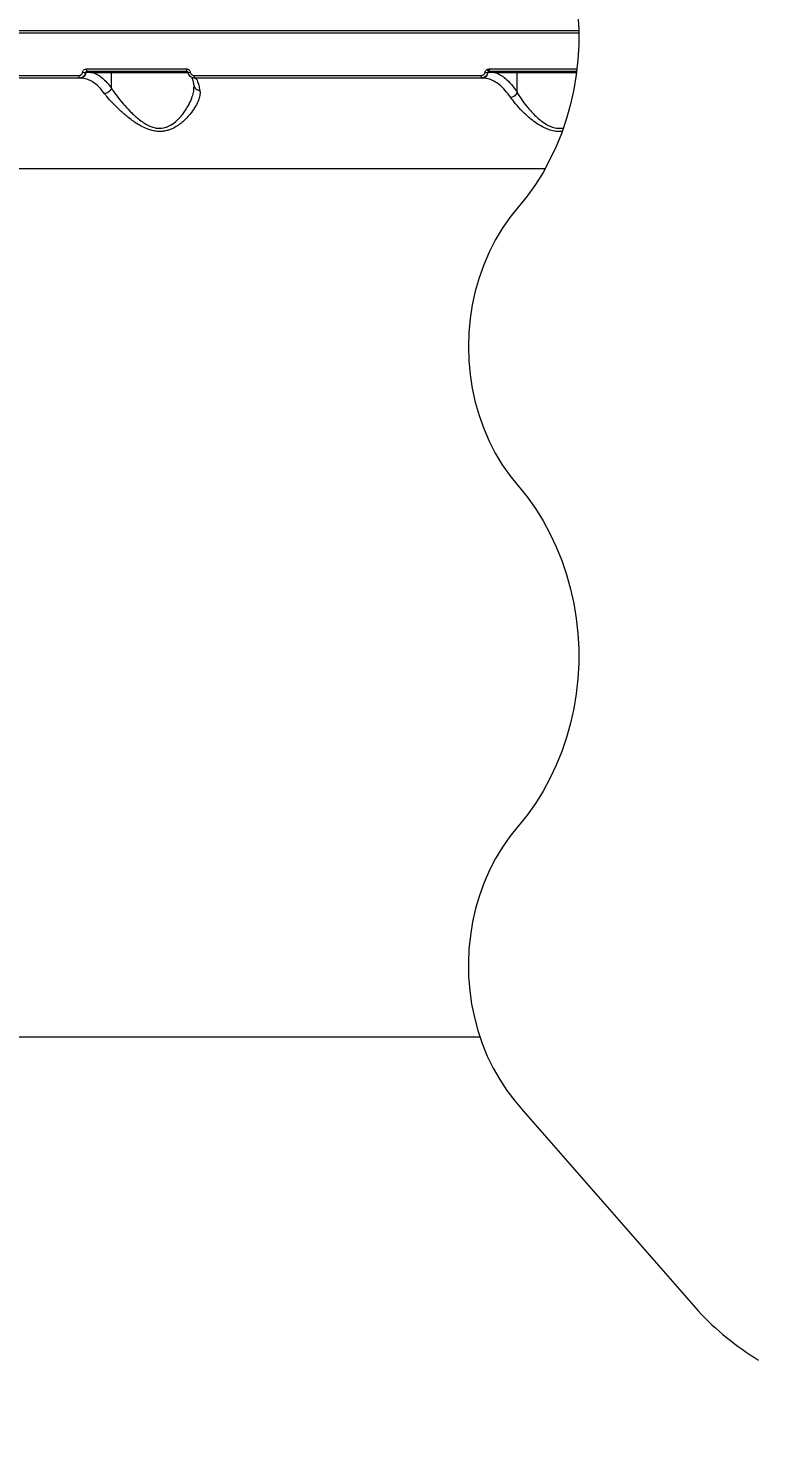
# Model space of a CAD drawing. Header units: millimetres. Extents: x -9609 to 9022, y -7175 to 8108.
# Drawn here: x -3213 to -2935, y 3067 to 3608 of the extents above; entities that cross this region are included whole.
import ezdxf

# ---------------------------------------------------------------- set-up
doc = ezdxf.new("R2010")
doc.units = ezdxf.units.MM
for name, color, linetype in [('DIKOM_ОБЪЕКТ', 7, 'Continuous'), ('DIKOM_РАЗМЕР_ЗОНА', 7, 'Continuous'), ('DIKOM_РАЗМЕР_ОБЪЕКТА', 7, 'Continuous')]:
    doc.layers.add(name, color=color, linetype=linetype)
doc.styles.add('style1', font='arial.ttf', dxfattribs={"width": 0.8})
doc.dimstyles.new('1-50', dxfattribs={"dimtxt": 300, "dimasz": 200, "dimexe": 100, "dimexo": 0, "dimgap": 100, "dimtad": 1, "dimtxsty": 'style1', "dimcen": 200, "dimclrd": 7, "dimclre": 7, "dimclrt": 7, "dimadec": 1, "dimazin": 2, "dimtfac": 1, "dimtmove": 0, "dimatfit": 2, "dimfxl": 0, "dimlwd": 25, "dimlwe": 18, "dimarcsym": 0})

# ---------------------------------------------------------------- blocks, each defined once
blk = doc.blocks.new('*D10')
at = {"layer": 'Defpoints', "color": 0, "transparency": 16777216}
for p in [(-405.54, 6589.16), (-8044.66, -3492.79), (424.09, -3492.79)]:
    blk.add_point(p, dxfattribs=at)
at = {"layer": 'DIKOM_РАЗМЕР_ОБЪЕКТА', "color": 7, "lineweight": 18, "transparency": 16777216}
for p, q in [((-405.54, 6589.16), (-8144.66, 6589.16)), ((424.09, -3492.79), (-8144.66, -3492.79))]:
    blk.add_line(p, q, dxfattribs=at)
at = {"layer": 'DIKOM_РАЗМЕР_ОБЪЕКТА', "color": 7, "lineweight": 25, "transparency": 16777216}
blk.add_line((-8044.66, 6389.16), (-8044.66, -3292.79), dxfattribs=at)
at = {"layer": 'DIKOM_РАЗМЕР_ОБЪЕКТА', "color": 7, "transparency": 16777216}
for points in [[(-8077.99, 6389.16), (-8011.32, 6389.16), (-8044.66, 6589.16)], [(-8077.99, -3292.79), (-8011.32, -3292.79), (-8044.66, -3492.79)]]:
    blk.add_solid(points, dxfattribs=at)
at = {"layer": 'DIKOM_РАЗМЕР_ОБЪЕКТА', "color": 7, "transparency": 16777216, "insert": (-8297.83, 1541.5), "char_height": 300, "attachment_point": 5, "rotation": 90, "style": 'style1'}
blk.add_mtext('10100', dxfattribs=at)
blk = doc.blocks.new('*D13')
at = {"layer": 'Defpoints', "color": 0, "transparency": 16777216}
for p in [(-4933.28, 8107.63), (-9158.98, -4977.79), (-1652.91, -4977.79)]:
    blk.add_point(p, dxfattribs=at)
at = {"layer": 'DIKOM_РАЗМЕР_ЗОНА', "color": 7, "lineweight": 18, "transparency": 16777216}
for p, q in [((-4933.28, 8107.63), (-9258.98, 8107.63)), ((-1652.91, -4977.79), (-9258.98, -4977.79))]:
    blk.add_line(p, q, dxfattribs=at)
at = {"layer": 'DIKOM_РАЗМЕР_ЗОНА', "color": 7, "lineweight": 25, "transparency": 16777216}
blk.add_line((-9158.98, 7907.63), (-9158.98, -4777.79), dxfattribs=at)
at = {"layer": 'DIKOM_РАЗМЕР_ЗОНА', "color": 7, "transparency": 16777216}
for points in [[(-9192.32, 7907.63), (-9125.65, 7907.63), (-9158.98, 8107.63)], [(-9192.32, -4777.79), (-9125.65, -4777.79), (-9158.98, -4977.79)]]:
    blk.add_solid(points, dxfattribs=at)
at = {"layer": 'DIKOM_РАЗМЕР_ЗОНА', "color": 7, "transparency": 16777216, "insert": (-9412.26, 1541.5), "char_height": 300, "attachment_point": 5, "rotation": 90, "style": 'style1'}
blk.add_mtext('13100', dxfattribs=at)

msp = doc.modelspace()

# ---------------------------------------------------------------- linework, layer by layer
at = {"layer": 'DIKOM_ОБЪЕКТ', "color": 7, "linetype": 'Continuous', "lineweight": 15}
for p, q in [((-3003.563, 3606.21), (-3546.252, 3606.21)), ((-3545.737, 3607.212), (-3003.581, 3607.212)), ((-3300.138, 3590.172), (-3193.547, 3590.172)), ((-3190.804, 3591.295), (-3190.976, 3591.295)), ((-3190.634, 3592.678), (-3152.635, 3592.678)), ((-3152.447, 3591.712), (-3190.414, 3591.712)), ((-3181.17, 3591.212), (-3187.971, 3591.212)), ((-3181.17, 3585.406), (-3181.17, 3591.212)), ((-3151.935, 3591.212), (-3181.17, 3591.212)), ((-3151.964, 3591.295), (-3151.97, 3591.294)), ((-3149.708, 3590.172), (-3040.715, 3590.172)), ((-3038.088, 3591.295), (-3038.185, 3591.295)), ((-3037.631, 3592.678), (-3004.243, 3592.678)), ((-3004.358, 3591.712), (-3037.537, 3591.712)), ((-3027.025, 3591.212), (-3035.152, 3591.212)), ((-3027.025, 3583.825), (-3027.025, 3591.212)), ((-3004.421, 3591.212), (-3027.025, 3591.212)), ((-3193.324, 3589.212), (-3299.827, 3589.212)), ((-3193.04, 3589.212), (-3193.324, 3589.212)), ((-3149.8, 3585.535), (-3149.796, 3585.713)), ((-3040.618, 3589.212), (-3149.521, 3589.212)), ((-3040.323, 3589.212), (-3040.618, 3589.212)), ((-3016.433, 3554.71), (-3468.342, 3554.71)), ((-3279.971, 3225.212), (-3041.184, 3225.212)), ((-3024.674, 3197.158), (-2958.291, 3121.129))]:
    msp.add_line(p, q, dxfattribs=at)
at = {"layer": 'DIKOM_ОБЪЕКТ', "color": 7, "linetype": 'Continuous', "lineweight": 15, "flags": 128}
for points in [[(-3003.902, 3613.322), (-3003.591, 3607.599), (-3003.591, 3601.865), (-3003.902, 3596.143), (-3004.523, 3590.454), (-3005.45, 3584.821), (-3006.681, 3579.266), (-3008.211, 3573.811), (-3010.034, 3568.478), (-3012.142, 3563.286), (-3014.527, 3558.257), (-3017.181, 3553.411), (-3020.091, 3548.765), (-3023.248, 3544.34), (-3026.639, 3540.151)], [(-3026.639, 3540.151), (-3029.781, 3536.236), (-3032.673, 3532.074), (-3035.302, 3527.684), (-3037.654, 3523.09), (-3039.716, 3518.314), (-3041.48, 3513.381), (-3042.936, 3508.316), (-3044.075, 3503.143), (-3044.893, 3497.891), (-3045.386, 3492.584), (-3045.551, 3487.251), (-3045.387, 3481.917), (-3044.894, 3476.611), (-3044.076, 3471.358), (-3042.937, 3466.186), (-3041.482, 3461.121), (-3039.719, 3456.187), (-3037.657, 3451.411), (-3035.305, 3446.817), (-3032.676, 3442.427), (-3029.784, 3438.264), (-3026.643, 3434.349)], [(-3026.643, 3434.349), (-3023.252, 3430.159), (-3020.094, 3425.731), (-3017.183, 3421.085), (-3014.529, 3416.236), (-3012.143, 3411.206), (-3010.035, 3406.013), (-3008.212, 3400.677), (-3006.682, 3395.221), (-3005.45, 3389.665), (-3004.523, 3384.03), (-3003.902, 3378.34), (-3003.591, 3372.615), (-3003.591, 3366.88), (-3003.902, 3361.156), (-3004.523, 3355.465), (-3005.45, 3349.831), (-3006.682, 3344.274), (-3008.212, 3338.818), (-3010.035, 3333.482), (-3012.143, 3328.289), (-3014.529, 3323.259), (-3017.183, 3318.411), (-3020.094, 3313.764), (-3023.252, 3309.336), (-3026.643, 3305.146)], [(-3026.643, 3305.146), (-3029.731, 3301.303), (-3032.578, 3297.22), (-3035.171, 3292.918), (-3037.498, 3288.417), (-3039.547, 3283.74), (-3041.308, 3278.908), (-3042.773, 3273.947), (-3043.934, 3268.879), (-3044.785, 3263.73), (-3045.323, 3258.525), (-3045.544, 3253.29), (-3045.449, 3248.049), (-3045.037, 3242.829), (-3044.309, 3237.655), (-3043.271, 3232.552), (-3041.927, 3227.545), (-3040.282, 3222.659), (-3038.347, 3217.918), (-3036.129, 3213.344), (-3033.64, 3208.96), (-3030.892, 3204.788), (-3027.899, 3200.847), (-3024.674, 3197.158)]]:
    msp.add_lwpolyline(points, dxfattribs=at)
at = {"layer": 'DIKOM_ОБЪЕКТ', "color": 7, "linetype": 'Continuous', "lineweight": 15}
for centre, radius, start, end in [((-3192.315, 3589.952), 1.251, 169.88636, 216.24763), ((-3193.135, 3591.556), 2.345, 272.33388, 353.63253), ((-3190.567, 3599.715), 8.429, 259.5796, 267.22027), ((-3190.338, 3591.243), 0.469, 92.34722, 173.5989), ((-3189.387, 3592.454), 1.267, 169.85078, 215.8585), ((-3187.494, 3591.235), 0.478, 92.89086, 182.69926), ((-3180.692, 3591.234), 0.479, 92.98023, 182.60988), ((-3151.228, 3592.452), 1.425, 170.88012, 211.25429), ((-3156.571, 3621.931), 30.98, 278.54152, 280.03745), ((-3148.299, 3589.947), 1.426, 170.96018, 211.03404), ((-3038.199, 3589.941), 2.527, 174.75964, 196.76269), ((-3040.419, 3591.556), 2.345, 272.33388, 353.63253), ((-3037.3, 3601.934), 10.675, 259.88713, 265.24474), ((-3034.853, 3594.104), 3.877, 204.47813, 219.22081), ((-3037.592, 3591.227), 0.501, 121.8573, 172.12525), ((-3035.023, 3592.444), 2.619, 174.88581, 196.22953), ((-3034.674, 3591.235), 0.478, 92.89086, 182.69926), ((-3026.548, 3591.235), 0.478, 92.88737, 182.70275), ((-2875.48, 3199.601), 114.086, 223.45879, 238.36799)]:
    msp.add_arc(centre, radius, start, end, dxfattribs=at)
for points, knots in [([(-3193.547, 3590.172), (-3193.377, 3590.189), (-3193.037, 3590.222), (-3192.588, 3590.489), (-3192.255, 3590.878), (-3192.126, 3591.22), (-3192.095, 3591.405), (-3192.092, 3591.425)], [0, 0, 0, 0, 0.2457088, 0.4917193, 0.7342948, 0.9715009, 1, 1, 1, 1]), ([(-3190.976, 3591.295), (-3190.981, 3591.263), (-3191.033, 3590.956), (-3191.243, 3590.388), (-3191.78, 3589.741), (-3192.503, 3589.297), (-3193.051, 3589.24), (-3193.324, 3589.212)], [0, 0, 0, 0, 0.0286336, 0.2670714, 0.5101796, 0.7556232, 1, 1, 1, 1]), ([(-3192.092, 3591.425), (-3192.088, 3591.444), (-3192.058, 3591.628), (-3191.929, 3591.97), (-3191.595, 3592.36), (-3191.146, 3592.627), (-3190.805, 3592.661), (-3190.634, 3592.678)], [0, 0, 0, 0, 0.0278542, 0.2649822, 0.5076883, 0.7538938, 1, 1, 1, 1]), ([(-3190.414, 3591.712), (-3190.481, 3591.707), (-3190.611, 3591.696), (-3190.785, 3591.61), (-3190.91, 3591.486), (-3190.958, 3591.378), (-3190.972, 3591.317), (-3190.975, 3591.302), (-3190.976, 3591.295)], [0, 0, 0, 0, 0.263088, 0.51598096, 0.75224747, 0.94107964, 0.97416701, 1, 1, 1, 1]), ([(-3187.971, 3591.212), (-3188.112, 3591.22), (-3188.818, 3591.259), (-3189.775, 3591.291), (-3190.572, 3591.294), (-3190.804, 3591.295)], [0, 0, 0, 0, 0.1504363, 0.7521183, 1, 1, 1, 1]), ([(-3187.971, 3591.212), (-3187.403, 3590.971), (-3186.261, 3590.488), (-3184.548, 3589.247), (-3182.828, 3587.617), (-3181.725, 3586.146), (-3181.17, 3585.406)], [0, 0, 0, 0, 0.2380408, 0.4781645, 0.73771, 1, 1, 1, 1]), ([(-3152.635, 3592.678), (-3152.606, 3592.677), (-3152.412, 3592.673), (-3152.053, 3592.587), (-3151.629, 3592.314), (-3151.304, 3591.914), (-3151.216, 3591.588), (-3151.171, 3591.425)], [0, 0, 0, 0, 0.0427436, 0.2824312, 0.5216782, 0.7607309, 1, 1, 1, 1]), ([(-3152.425, 3591.702), (-3152.382, 3591.7), (-3152.284, 3591.697), (-3152.143, 3591.612), (-3152.029, 3591.478), (-3151.976, 3591.363), (-3151.971, 3591.299), (-3151.971, 3591.295)], [0, 0, 0, 0, 0.2104298, 0.485245, 0.7295126, 0.9830094, 1, 1, 1, 1]), ([(-3149.521, 3589.212), (-3149.57, 3589.213), (-3149.894, 3589.219), (-3150.493, 3589.362), (-3151.202, 3589.816), (-3151.744, 3590.481), (-3151.891, 3591.024), (-3151.964, 3591.295)], [0, 0, 0, 0, 0.042147, 0.2819717, 0.5212505, 0.760629, 1, 1, 1, 1]), ([(-3151.171, 3591.425), (-3151.127, 3591.261), (-3151.039, 3590.934), (-3150.714, 3590.535), (-3150.289, 3590.261), (-3149.931, 3590.176), (-3149.737, 3590.172), (-3149.708, 3590.172)], [0, 0, 0, 0, 0.2393512, 0.4787445, 0.717921, 0.9577138, 1, 1, 1, 1]), ([(-3150.819, 3589.73), (-3150.81, 3589.717), (-3150.789, 3589.687), (-3150.625, 3589.351), (-3150.404, 3588.747), (-3150.132, 3587.789), (-3149.924, 3586.949), (-3149.811, 3586.351), (-3149.796, 3586.272)], [0, 0, 0, 0, 0.1359256, 0.3098313, 0.5089058, 0.7292246, 0.9644708, 1, 1, 1, 1]), ([(-3040.715, 3590.172), (-3040.53, 3590.189), (-3040.16, 3590.225), (-3039.677, 3590.506), (-3039.313, 3590.916), (-3039.22, 3591.257), (-3039.174, 3591.425)], [0, 0, 0, 0, 0.2566795, 0.5136518, 0.7612134, 1, 1, 1, 1]), ([(-3038.185, 3591.295), (-3038.258, 3591.018), (-3038.406, 3590.454), (-3038.98, 3589.773), (-3039.742, 3589.302), (-3040.327, 3589.242), (-3040.618, 3589.212)], [0, 0, 0, 0, 0.2425192, 0.4916862, 0.7472782, 1, 1, 1, 1]), ([(-3039.174, 3591.425), (-3039.132, 3591.582), (-3039.048, 3591.896), (-3038.752, 3592.268), (-3038.498, 3592.425), (-3038.381, 3592.497)], [0, 0, 0, 0, 0.3509484, 0.7012485, 1, 1, 1, 1]), ([(-3038.381, 3592.497), (-3038.314, 3592.529), (-3038.079, 3592.64), (-3037.817, 3592.662), (-3037.631, 3592.678)], [0, 0, 0, 0, 0.2876856, 1, 1, 1, 1]), ([(-3037.856, 3591.652), (-3037.905, 3591.629), (-3038.006, 3591.581), (-3038.118, 3591.468), (-3038.17, 3591.363), (-3038.182, 3591.309), (-3038.185, 3591.295)], [0, 0, 0, 0, 0.3284701, 0.6785831, 0.9202987, 1, 1, 1, 1]), ([(-3035.152, 3591.212), (-3036.008, 3591.25), (-3036.991, 3591.293), (-3037.962, 3591.295), (-3038.088, 3591.295)], [0, 0, 0, 0, 0.8702174, 1, 1, 1, 1]), ([(-3037.537, 3591.712), (-3037.616, 3591.707), (-3037.724, 3591.701), (-3037.828, 3591.663), (-3037.856, 3591.652)], [0, 0, 0, 0, 0.720927, 1, 1, 1, 1]), ([(-3035.152, 3591.212), (-3034.529, 3590.956), (-3033.277, 3590.44), (-3031.274, 3589.001), (-3029.146, 3586.932), (-3027.736, 3584.866), (-3027.025, 3583.825)], [0, 0, 0, 0, 0.2160745, 0.4341075, 0.714761, 1, 1, 1, 1]), ([(-3183.721, 3583.273), (-3184.255, 3583.963), (-3185.327, 3585.349), (-3187.018, 3586.914), (-3188.745, 3588.09), (-3190.744, 3589.002), (-3192.189, 3589.134), (-3193.04, 3589.212)], [0, 0, 0, 0, 0.1872876, 0.3765494, 0.5569991, 0.7391986, 1, 1, 1, 1]), ([(-3181.171, 3585.399), (-3181.258, 3585.158), (-3181.432, 3584.676), (-3181.986, 3584.035), (-3182.685, 3583.548), (-3183.252, 3583.35), (-3183.595, 3583.288), (-3183.678, 3583.278), (-3183.721, 3583.273)], [0, 0, 0, 0, 0.23164125, 0.46325847, 0.69479017, 0.92649072, 0.9609866, 1, 1, 1, 1]), ([(-3147.563, 3584.592), (-3147.544, 3584.464), (-3147.448, 3583.834), (-3147.525, 3582.594), (-3148.067, 3580.684), (-3149.108, 3578.515), (-3150.808, 3575.976), (-3153.173, 3573.264), (-3156.186, 3570.851), (-3159.093, 3569.445), (-3161.455, 3568.94), (-3163.308, 3568.856), (-3165.177, 3569.106), (-3167.211, 3569.683), (-3169.344, 3570.632), (-3172.029, 3572.209), (-3174.958, 3574.357), (-3178.02, 3577.032), (-3180.74, 3579.71), (-3182.613, 3581.813), (-3183.465, 3582.935), (-3183.721, 3583.273)], [0, 0, 0, 0, 0.013454, 0.0663238, 0.1192323, 0.1832721, 0.2473504, 0.326483, 0.405368, 0.467857, 0.499096, 0.530307, 0.5614403, 0.5926249, 0.634513, 0.6764898, 0.7480848, 0.8197613, 0.8939585, 0.9680641, 1, 1, 1, 1]), ([(-3181.171, 3585.399), (-3181.171, 3585.398), (-3181.047, 3585.05), (-3180.073, 3583.845), (-3178.578, 3581.637), (-3176.159, 3578.806), (-3173.486, 3575.973), (-3170.953, 3573.691), (-3168.59, 3571.996), (-3166.748, 3570.986), (-3164.959, 3570.353), (-3162.998, 3570.029), (-3161.363, 3570.228), (-3159.361, 3570.886), (-3157.103, 3572.234), (-3154.545, 3574.805), (-3152.528, 3577.645), (-3151.079, 3580.348), (-3150.225, 3582.628), (-3149.793, 3584.377), (-3149.798, 3585.239), (-3149.8, 3585.535)], [0, 0, 0, 0, 0.0000436, 0.0339749, 0.1122465, 0.1926659, 0.2674436, 0.3438397, 0.3859505, 0.4289866, 0.4587738, 0.4897082, 0.538105, 0.5500111, 0.6125053, 0.693642, 0.7779401, 0.8458655, 0.9149478, 0.9708968, 1, 1, 1, 1]), ([(-3181.17, 3585.406), (-3181.17, 3585.405), (-3181.17, 3585.402), (-3181.171, 3585.4), (-3181.171, 3585.399)], [0, 0, 0, 0, 0.6235022, 1, 1, 1, 1]), ([(-3149.851, 3586.24), (-3149.842, 3586.216), (-3149.781, 3586.043), (-3149.791, 3585.77), (-3149.799, 3585.535)], [0, 0, 0, 0, 0.138022, 1, 1, 1, 1]), ([(-3149.759, 3586.278), (-3149.751, 3586.207), (-3149.72, 3585.89), (-3149.384, 3585.395), (-3148.792, 3584.888), (-3148.177, 3584.664), (-3147.758, 3584.602), (-3147.609, 3584.595), (-3147.563, 3584.592)], [0, 0, 0, 0, 0.07491766, 0.33661024, 0.59819829, 0.85990192, 0.95672807, 1, 1, 1, 1]), ([(-3149.451, 3589.212), (-3149.226, 3589.105), (-3148.77, 3588.888), (-3148.162, 3587.273), (-3147.766, 3585.63), (-3147.59, 3584.728), (-3147.563, 3584.592)], [0, 0, 0, 0, 0.3434999, 0.6969395, 0.9545308, 1, 1, 1, 1]), ([(-3029.419, 3581.785), (-3030.111, 3582.75), (-3031.507, 3584.696), (-3033.924, 3586.954), (-3036.26, 3588.369), (-3038.453, 3589.096), (-3039.698, 3589.173), (-3040.323, 3589.212)], [0, 0, 0, 0, 0.2106532, 0.4247505, 0.6762159, 0.8374013, 1, 1, 1, 1]), ([(-3027.026, 3583.817), (-3027.118, 3583.584), (-3027.302, 3583.117), (-3027.87, 3582.495), (-3028.553, 3582.042), (-3029.097, 3581.847), (-3029.374, 3581.793), (-3029.419, 3581.785)], [0, 0, 0, 0, 0.2462676, 0.4925089, 0.7387258, 0.9581103, 1, 1, 1, 1]), ([(-3010.012, 3568.969), (-3010.389, 3568.939), (-3011.376, 3568.858), (-3013.032, 3569.065), (-3014.895, 3569.562), (-3017.068, 3570.472), (-3019.412, 3571.838), (-3022.238, 3573.949), (-3025.083, 3576.534), (-3027.651, 3579.333), (-3028.865, 3581.018), (-3029.419, 3581.785)], [0, 0, 0, 0, 0.04210609, 0.11042814, 0.18310017, 0.25586285, 0.37390865, 0.49219063, 0.67122702, 0.8502471, 1, 1, 1, 1]), ([(-3027.025, 3583.825), (-3027.026, 3583.824), (-3027.026, 3583.821), (-3027.026, 3583.818), (-3027.026, 3583.817)], [0, 0, 0, 0, 0.5735495, 1, 1, 1, 1]), ([(-3027.026, 3583.817), (-3027.026, 3583.817), (-3026.598, 3583.054), (-3025.458, 3581.202), (-3023.267, 3578.288), (-3020.811, 3575.541), (-3018.341, 3573.289), (-3016.322, 3571.831), (-3014.413, 3570.848), (-3012.512, 3570.209), (-3010.822, 3570.061), (-3009.78, 3570.211), (-3009.556, 3570.243)], [0, 0, 0, 0, 0.0001122, 0.1510023, 0.3284888, 0.5105237, 0.6245678, 0.7408971, 0.807846, 0.8766286, 0.9734791, 1, 1, 1, 1])]:
    msp.add_open_spline(points, degree=3, knots=knots, dxfattribs=at)

# ---------------------------------------------------------------- dimensions: what is measured, and where the dimension line sits
at = {"layer": 'DIKOM_РАЗМЕР_ЗОНА'}
dim = msp.add_linear_dim(base=(-9158.984, -4977.788), p1=(-4933.276, 8107.631), p2=(-1652.914, -4977.788), angle=90, text='13100', dimstyle='1-50', dxfattribs=at)
dim.commit()
dim.dimension.update_dxf_attribs({"geometry": '*D13', "text_midpoint": (-9158.984, 1541.499), "dimtype": 160})
at = {"layer": 'DIKOM_РАЗМЕР_ОБЪЕКТА'}
dim = msp.add_linear_dim(base=(-8044.657, -3492.788), p1=(-405.539, 6589.161), p2=(424.086, -3492.788), angle=90, text='10100', dimstyle='1-50', dxfattribs=at)
dim.commit()
dim.dimension.update_dxf_attribs({"geometry": '*D10', "text_midpoint": (-8044.657, 1541.499), "dimtype": 160})

doc.saveas('drawing.dxf')
